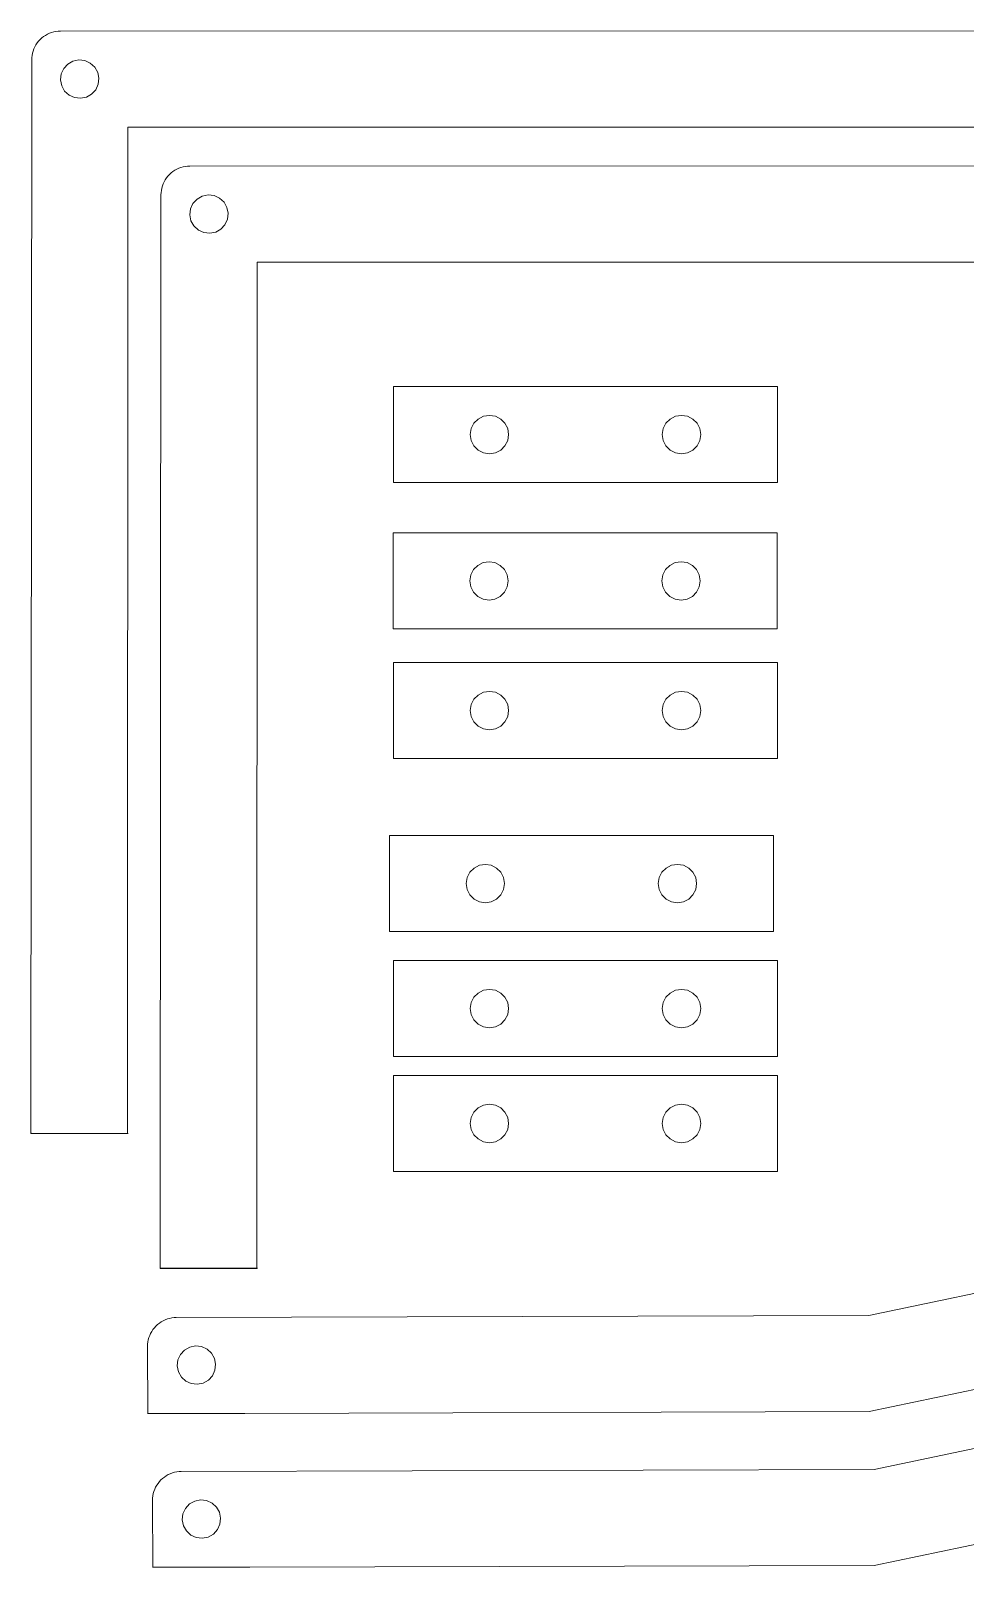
# Model space of a CAD drawing. Header units: centimetres. Extents: x -19.5 to 19.4, y -7.7 to 8.3.
# Drawn here: x -19.53 to -9.8, y -7.68 to 8.32 of the extents above; entities that cross this region are included whole.
import ezdxf

# ---------------------------------------------------------------- set-up
doc = ezdxf.new("R2010")
doc.units = ezdxf.units.CM
doc.header["$MEASUREMENT"] = 0
doc.layers.add('Layer 1', color=7, linetype='Continuous')

msp = doc.modelspace()

# ---------------------------------------------------------------- linework, layer by layer
at = {"layer": 'Layer 1', "color": 242, "lineweight": 9}
for points in [[(-15.75497, 3.61623), (-11.75497, 3.61623), (-11.75497, 4.61623), (-15.75497, 4.61623), (-15.75497, 3.61623)], [(-15.75943, 2.09223), (-11.75943, 2.09223), (-11.75943, 3.09223), (-15.75943, 3.09223), (-15.75943, 2.09223)], [(-15.75497, 0.74211), (-11.75497, 0.74211), (-11.75497, 1.74211), (-15.75497, 1.74211), (-15.75497, 0.74211)], [(-15.79728, -1.05903), (-11.79728, -1.05903), (-11.79728, -0.05903), (-15.79728, -0.05903), (-15.79728, -1.05903)], [(-15.75497, -2.36078), (-11.75497, -2.36078), (-11.75497, -1.36078), (-15.75497, -1.36078), (-15.75497, -2.36078)], [(-15.75497, -3.5567), (-11.75497, -3.5567), (-11.75497, -2.5567), (-15.75497, -2.5567), (-15.75497, -3.5567)]]:
    msp.add_lwpolyline(points, close=True, dxfattribs=at)
for points, knots in [([(-1.73366, 8.32107), (-1.73366, 8.32107), (-19.22257, 8.31731), (-19.22257, 8.31731), (-19.22257, 8.31731), (-19.24617, 8.31631), (-19.24617, 8.31631), (-19.24617, 8.31631), (-19.26957, 8.31361), (-19.26957, 8.31361), (-19.26957, 8.31361), (-19.29267, 8.30901), (-19.29267, 8.30901), (-19.29267, 8.30901), (-19.31537, 8.30261), (-19.31537, 8.30261), (-19.31537, 8.30261), (-19.33747, 8.29441), (-19.33747, 8.29441), (-19.33747, 8.29441), (-19.35877, 8.28461), (-19.35877, 8.28461), (-19.35877, 8.28461), (-19.37937, 8.27301), (-19.37937, 8.27301), (-19.37937, 8.27301), (-19.39897, 8.26001), (-19.39897, 8.26001), (-19.39897, 8.26001), (-19.41747, 8.24541), (-19.41747, 8.24541), (-19.41747, 8.24541), (-19.43477, 8.22941), (-19.43477, 8.22941), (-19.43477, 8.22941), (-19.45077, 8.21211), (-19.45077, 8.21211), (-19.45077, 8.21211), (-19.46537, 8.19361), (-19.46537, 8.19361), (-19.46537, 8.19361), (-19.47837, 8.17401), (-19.47837, 8.17401), (-19.47837, 8.17401), (-19.48997, 8.15341), (-19.48997, 8.15341), (-19.48997, 8.15341), (-19.49977, 8.13211), (-19.49977, 8.13211), (-19.49977, 8.13211), (-19.50797, 8.11001), (-19.50797, 8.11001), (-19.50797, 8.11001), (-19.51437, 8.08731), (-19.51437, 8.08731), (-19.51437, 8.08731), (-19.51897, 8.06421), (-19.51897, 8.06421), (-19.51897, 8.06421), (-19.52167, 8.04081), (-19.52167, 8.04081), (-19.52167, 8.04081), (-19.52257, 8.01721), (-19.52257, 8.01721), (-19.52257, 8.01721), (-19.53264, -3.16261), (-19.53264, -3.16261), (-19.53264, -3.16261), (-18.52003, -3.16254), (-18.52003, -3.16254)], [0, 0, 0, 0, 0.04347826, 0.04347826, 0.04347826, 0.08695652, 0.08695652, 0.08695652, 0.13043478, 0.13043478, 0.13043478, 0.17391304, 0.17391304, 0.17391304, 0.2173913, 0.2173913, 0.2173913, 0.26086957, 0.26086957, 0.26086957, 0.30434783, 0.30434783, 0.30434783, 0.34782609, 0.34782609, 0.34782609, 0.39130435, 0.39130435, 0.39130435, 0.43478261, 0.43478261, 0.43478261, 0.47826087, 0.47826087, 0.47826087, 0.52173913, 0.52173913, 0.52173913, 0.56521739, 0.56521739, 0.56521739, 0.60869565, 0.60869565, 0.60869565, 0.65217391, 0.65217391, 0.65217391, 0.69565217, 0.69565217, 0.69565217, 0.73913043, 0.73913043, 0.73913043, 0.7826087, 0.7826087, 0.7826087, 0.82608696, 0.82608696, 0.82608696, 0.86956522, 0.86956522, 0.86956522, 0.91304348, 0.91304348, 0.91304348, 0.95652174, 0.95652174, 0.95652174, 1, 1, 1, 1]), ([(-1.73479, 7.31721), (-1.73479, 7.31721), (-18.52257, 7.31721), (-18.52257, 7.31721), (-18.52257, 7.31721), (-18.52377, -3.16255), (-18.52377, -3.16255)], [0, 0, 0, 0, 0.5, 0.5, 0.5, 1, 1, 1, 1]), ([(-0.387, 6.91607), (-0.387, 6.91607), (-17.87591, 6.91231), (-17.87591, 6.91231), (-17.87591, 6.91231), (-17.89951, 6.91131), (-17.89951, 6.91131), (-17.89951, 6.91131), (-17.92291, 6.90861), (-17.92291, 6.90861), (-17.92291, 6.90861), (-17.94601, 6.90401), (-17.94601, 6.90401), (-17.94601, 6.90401), (-17.96871, 6.89761), (-17.96871, 6.89761), (-17.96871, 6.89761), (-17.99081, 6.88941), (-17.99081, 6.88941), (-17.99081, 6.88941), (-18.01211, 6.87961), (-18.01211, 6.87961), (-18.01211, 6.87961), (-18.03271, 6.86801), (-18.03271, 6.86801), (-18.03271, 6.86801), (-18.05231, 6.85501), (-18.05231, 6.85501), (-18.05231, 6.85501), (-18.07081, 6.84041), (-18.07081, 6.84041), (-18.07081, 6.84041), (-18.08811, 6.82441), (-18.08811, 6.82441), (-18.08811, 6.82441), (-18.10411, 6.80711), (-18.10411, 6.80711), (-18.10411, 6.80711), (-18.11871, 6.78861), (-18.11871, 6.78861), (-18.11871, 6.78861), (-18.13171, 6.76901), (-18.13171, 6.76901), (-18.13171, 6.76901), (-18.14331, 6.74841), (-18.14331, 6.74841), (-18.14331, 6.74841), (-18.15311, 6.72711), (-18.15311, 6.72711), (-18.15311, 6.72711), (-18.16131, 6.70501), (-18.16131, 6.70501), (-18.16131, 6.70501), (-18.16771, 6.68231), (-18.16771, 6.68231), (-18.16771, 6.68231), (-18.17231, 6.65921), (-18.17231, 6.65921), (-18.17231, 6.65921), (-18.17501, 6.63581), (-18.17501, 6.63581), (-18.17501, 6.63581), (-18.17591, 6.61221), (-18.17591, 6.61221), (-18.17591, 6.61221), (-18.18598, -4.56761), (-18.18598, -4.56761), (-18.18598, -4.56761), (-17.17337, -4.56754), (-17.17337, -4.56754)], [0, 0, 0, 0, 0.04347826, 0.04347826, 0.04347826, 0.08695652, 0.08695652, 0.08695652, 0.13043478, 0.13043478, 0.13043478, 0.17391304, 0.17391304, 0.17391304, 0.2173913, 0.2173913, 0.2173913, 0.26086957, 0.26086957, 0.26086957, 0.30434783, 0.30434783, 0.30434783, 0.34782609, 0.34782609, 0.34782609, 0.39130435, 0.39130435, 0.39130435, 0.43478261, 0.43478261, 0.43478261, 0.47826087, 0.47826087, 0.47826087, 0.52173913, 0.52173913, 0.52173913, 0.56521739, 0.56521739, 0.56521739, 0.60869565, 0.60869565, 0.60869565, 0.65217391, 0.65217391, 0.65217391, 0.69565217, 0.69565217, 0.69565217, 0.73913043, 0.73913043, 0.73913043, 0.7826087, 0.7826087, 0.7826087, 0.82608696, 0.82608696, 0.82608696, 0.86956522, 0.86956522, 0.86956522, 0.91304348, 0.91304348, 0.91304348, 0.95652174, 0.95652174, 0.95652174, 1, 1, 1, 1]), ([(-0.38813, 5.91221), (-0.38813, 5.91221), (-17.17591, 5.91221), (-17.17591, 5.91221), (-17.17591, 5.91221), (-17.17711, -4.56755), (-17.17711, -4.56755)], [0, 0, 0, 0, 0.5, 0.5, 0.5, 1, 1, 1, 1]), ([(-14.81689, 4.30663), (-14.81689, 4.30663), (-14.87269, 4.27813), (-14.87269, 4.27813), (-14.87269, 4.27813), (-14.91689, 4.23383), (-14.91689, 4.23383), (-14.91689, 4.23383), (-14.94529, 4.17813), (-14.94529, 4.17813), (-14.94529, 4.17813), (-14.95509, 4.11623), (-14.95509, 4.11623), (-14.95509, 4.11623), (-14.94529, 4.05443), (-14.94529, 4.05443), (-14.94529, 4.05443), (-14.91689, 3.99873), (-14.91689, 3.99873), (-14.91689, 3.99873), (-14.87269, 3.95443), (-14.87269, 3.95443), (-14.87269, 3.95443), (-14.81689, 3.92603), (-14.81689, 3.92603), (-14.81689, 3.92603), (-14.75509, 3.91623), (-14.75509, 3.91623), (-14.75509, 3.91623), (-14.69329, 3.92603), (-14.69329, 3.92603), (-14.69329, 3.92603), (-14.63759, 3.95443), (-14.63759, 3.95443), (-14.63759, 3.95443), (-14.59329, 3.99873), (-14.59329, 3.99873), (-14.59329, 3.99873), (-14.56489, 4.05443), (-14.56489, 4.05443), (-14.56489, 4.05443), (-14.55509, 4.11623), (-14.55509, 4.11623), (-14.55509, 4.11623), (-14.56489, 4.17813), (-14.56489, 4.17813), (-14.56489, 4.17813), (-14.59329, 4.23383), (-14.59329, 4.23383), (-14.59329, 4.23383), (-14.63759, 4.27813), (-14.63759, 4.27813), (-14.63759, 4.27813), (-14.69329, 4.30663), (-14.69329, 4.30663), (-14.69329, 4.30663), (-14.75509, 4.31623), (-14.75509, 4.31623), (-14.75509, 4.31623), (-14.81689, 4.30663), (-14.81689, 4.30663)], [0, 0, 0, 0, 0.05, 0.05, 0.05, 0.1, 0.1, 0.1, 0.15, 0.15, 0.15, 0.2, 0.2, 0.2, 0.25, 0.25, 0.25, 0.3, 0.3, 0.3, 0.35, 0.35, 0.35, 0.4, 0.4, 0.4, 0.45, 0.45, 0.45, 0.5, 0.5, 0.5, 0.55, 0.55, 0.55, 0.6, 0.6, 0.6, 0.65, 0.65, 0.65, 0.7, 0.7, 0.7, 0.75, 0.75, 0.75, 0.8, 0.8, 0.8, 0.85, 0.85, 0.85, 0.9, 0.9, 0.9, 0.95, 0.95, 0.95, 1, 1, 1, 1]), ([(-12.81665, 4.30663), (-12.81665, 4.30663), (-12.87245, 4.27813), (-12.87245, 4.27813), (-12.87245, 4.27813), (-12.91665, 4.23383), (-12.91665, 4.23383), (-12.91665, 4.23383), (-12.94505, 4.17813), (-12.94505, 4.17813), (-12.94505, 4.17813), (-12.95485, 4.11623), (-12.95485, 4.11623), (-12.95485, 4.11623), (-12.94505, 4.05443), (-12.94505, 4.05443), (-12.94505, 4.05443), (-12.91665, 3.99873), (-12.91665, 3.99873), (-12.91665, 3.99873), (-12.87245, 3.95443), (-12.87245, 3.95443), (-12.87245, 3.95443), (-12.81665, 3.92603), (-12.81665, 3.92603), (-12.81665, 3.92603), (-12.75485, 3.91623), (-12.75485, 3.91623), (-12.75485, 3.91623), (-12.69305, 3.92603), (-12.69305, 3.92603), (-12.69305, 3.92603), (-12.63735, 3.95443), (-12.63735, 3.95443), (-12.63735, 3.95443), (-12.59305, 3.99873), (-12.59305, 3.99873), (-12.59305, 3.99873), (-12.56465, 4.05443), (-12.56465, 4.05443), (-12.56465, 4.05443), (-12.55485, 4.11623), (-12.55485, 4.11623), (-12.55485, 4.11623), (-12.56465, 4.17813), (-12.56465, 4.17813), (-12.56465, 4.17813), (-12.59305, 4.23383), (-12.59305, 4.23383), (-12.59305, 4.23383), (-12.63735, 4.27813), (-12.63735, 4.27813), (-12.63735, 4.27813), (-12.69305, 4.30663), (-12.69305, 4.30663), (-12.69305, 4.30663), (-12.75485, 4.31623), (-12.75485, 4.31623), (-12.75485, 4.31623), (-12.81665, 4.30663), (-12.81665, 4.30663)], [0, 0, 0, 0, 0.05, 0.05, 0.05, 0.1, 0.1, 0.1, 0.15, 0.15, 0.15, 0.2, 0.2, 0.2, 0.25, 0.25, 0.25, 0.3, 0.3, 0.3, 0.35, 0.35, 0.35, 0.4, 0.4, 0.4, 0.45, 0.45, 0.45, 0.5, 0.5, 0.5, 0.55, 0.55, 0.55, 0.6, 0.6, 0.6, 0.65, 0.65, 0.65, 0.7, 0.7, 0.7, 0.75, 0.75, 0.75, 0.8, 0.8, 0.8, 0.85, 0.85, 0.85, 0.9, 0.9, 0.9, 0.95, 0.95, 0.95, 1, 1, 1, 1]), ([(-14.82135, 2.78263), (-14.82135, 2.78263), (-14.87715, 2.75413), (-14.87715, 2.75413), (-14.87715, 2.75413), (-14.92135, 2.70983), (-14.92135, 2.70983), (-14.92135, 2.70983), (-14.94975, 2.65413), (-14.94975, 2.65413), (-14.94975, 2.65413), (-14.95955, 2.59223), (-14.95955, 2.59223), (-14.95955, 2.59223), (-14.94975, 2.53043), (-14.94975, 2.53043), (-14.94975, 2.53043), (-14.92135, 2.47473), (-14.92135, 2.47473), (-14.92135, 2.47473), (-14.87715, 2.43043), (-14.87715, 2.43043), (-14.87715, 2.43043), (-14.82135, 2.40203), (-14.82135, 2.40203), (-14.82135, 2.40203), (-14.75955, 2.39223), (-14.75955, 2.39223), (-14.75955, 2.39223), (-14.69775, 2.40203), (-14.69775, 2.40203), (-14.69775, 2.40203), (-14.64205, 2.43043), (-14.64205, 2.43043), (-14.64205, 2.43043), (-14.59775, 2.47473), (-14.59775, 2.47473), (-14.59775, 2.47473), (-14.56935, 2.53043), (-14.56935, 2.53043), (-14.56935, 2.53043), (-14.55955, 2.59223), (-14.55955, 2.59223), (-14.55955, 2.59223), (-14.56935, 2.65413), (-14.56935, 2.65413), (-14.56935, 2.65413), (-14.59775, 2.70983), (-14.59775, 2.70983), (-14.59775, 2.70983), (-14.64205, 2.75413), (-14.64205, 2.75413), (-14.64205, 2.75413), (-14.69775, 2.78263), (-14.69775, 2.78263), (-14.69775, 2.78263), (-14.75955, 2.79223), (-14.75955, 2.79223), (-14.75955, 2.79223), (-14.82135, 2.78263), (-14.82135, 2.78263)], [0, 0, 0, 0, 0.05, 0.05, 0.05, 0.1, 0.1, 0.1, 0.15, 0.15, 0.15, 0.2, 0.2, 0.2, 0.25, 0.25, 0.25, 0.3, 0.3, 0.3, 0.35, 0.35, 0.35, 0.4, 0.4, 0.4, 0.45, 0.45, 0.45, 0.5, 0.5, 0.5, 0.55, 0.55, 0.55, 0.6, 0.6, 0.6, 0.65, 0.65, 0.65, 0.7, 0.7, 0.7, 0.75, 0.75, 0.75, 0.8, 0.8, 0.8, 0.85, 0.85, 0.85, 0.9, 0.9, 0.9, 0.95, 0.95, 0.95, 1, 1, 1, 1]), ([(-12.82111, 2.78263), (-12.82111, 2.78263), (-12.87691, 2.75413), (-12.87691, 2.75413), (-12.87691, 2.75413), (-12.92111, 2.70983), (-12.92111, 2.70983), (-12.92111, 2.70983), (-12.94951, 2.65413), (-12.94951, 2.65413), (-12.94951, 2.65413), (-12.95931, 2.59223), (-12.95931, 2.59223), (-12.95931, 2.59223), (-12.94951, 2.53043), (-12.94951, 2.53043), (-12.94951, 2.53043), (-12.92111, 2.47473), (-12.92111, 2.47473), (-12.92111, 2.47473), (-12.87691, 2.43043), (-12.87691, 2.43043), (-12.87691, 2.43043), (-12.82111, 2.40203), (-12.82111, 2.40203), (-12.82111, 2.40203), (-12.75931, 2.39223), (-12.75931, 2.39223), (-12.75931, 2.39223), (-12.69751, 2.40203), (-12.69751, 2.40203), (-12.69751, 2.40203), (-12.64181, 2.43043), (-12.64181, 2.43043), (-12.64181, 2.43043), (-12.59751, 2.47473), (-12.59751, 2.47473), (-12.59751, 2.47473), (-12.56911, 2.53043), (-12.56911, 2.53043), (-12.56911, 2.53043), (-12.55931, 2.59223), (-12.55931, 2.59223), (-12.55931, 2.59223), (-12.56911, 2.65413), (-12.56911, 2.65413), (-12.56911, 2.65413), (-12.59751, 2.70983), (-12.59751, 2.70983), (-12.59751, 2.70983), (-12.64181, 2.75413), (-12.64181, 2.75413), (-12.64181, 2.75413), (-12.69751, 2.78263), (-12.69751, 2.78263), (-12.69751, 2.78263), (-12.75931, 2.79223), (-12.75931, 2.79223), (-12.75931, 2.79223), (-12.82111, 2.78263), (-12.82111, 2.78263)], [0, 0, 0, 0, 0.05, 0.05, 0.05, 0.1, 0.1, 0.1, 0.15, 0.15, 0.15, 0.2, 0.2, 0.2, 0.25, 0.25, 0.25, 0.3, 0.3, 0.3, 0.35, 0.35, 0.35, 0.4, 0.4, 0.4, 0.45, 0.45, 0.45, 0.5, 0.5, 0.5, 0.55, 0.55, 0.55, 0.6, 0.6, 0.6, 0.65, 0.65, 0.65, 0.7, 0.7, 0.7, 0.75, 0.75, 0.75, 0.8, 0.8, 0.8, 0.85, 0.85, 0.85, 0.9, 0.9, 0.9, 0.95, 0.95, 0.95, 1, 1, 1, 1]), ([(-14.81689, 1.43251), (-14.81689, 1.43251), (-14.87269, 1.40401), (-14.87269, 1.40401), (-14.87269, 1.40401), (-14.91689, 1.35971), (-14.91689, 1.35971), (-14.91689, 1.35971), (-14.94529, 1.30401), (-14.94529, 1.30401), (-14.94529, 1.30401), (-14.95509, 1.24211), (-14.95509, 1.24211), (-14.95509, 1.24211), (-14.94529, 1.18031), (-14.94529, 1.18031), (-14.94529, 1.18031), (-14.91689, 1.12461), (-14.91689, 1.12461), (-14.91689, 1.12461), (-14.87269, 1.08031), (-14.87269, 1.08031), (-14.87269, 1.08031), (-14.81689, 1.05191), (-14.81689, 1.05191), (-14.81689, 1.05191), (-14.75509, 1.04211), (-14.75509, 1.04211), (-14.75509, 1.04211), (-14.69329, 1.05191), (-14.69329, 1.05191), (-14.69329, 1.05191), (-14.63759, 1.08031), (-14.63759, 1.08031), (-14.63759, 1.08031), (-14.59329, 1.12461), (-14.59329, 1.12461), (-14.59329, 1.12461), (-14.56489, 1.18031), (-14.56489, 1.18031), (-14.56489, 1.18031), (-14.55509, 1.24211), (-14.55509, 1.24211), (-14.55509, 1.24211), (-14.56489, 1.30401), (-14.56489, 1.30401), (-14.56489, 1.30401), (-14.59329, 1.35971), (-14.59329, 1.35971), (-14.59329, 1.35971), (-14.63759, 1.40401), (-14.63759, 1.40401), (-14.63759, 1.40401), (-14.69329, 1.43251), (-14.69329, 1.43251), (-14.69329, 1.43251), (-14.75509, 1.44211), (-14.75509, 1.44211), (-14.75509, 1.44211), (-14.81689, 1.43251), (-14.81689, 1.43251)], [0, 0, 0, 0, 0.05, 0.05, 0.05, 0.1, 0.1, 0.1, 0.15, 0.15, 0.15, 0.2, 0.2, 0.2, 0.25, 0.25, 0.25, 0.3, 0.3, 0.3, 0.35, 0.35, 0.35, 0.4, 0.4, 0.4, 0.45, 0.45, 0.45, 0.5, 0.5, 0.5, 0.55, 0.55, 0.55, 0.6, 0.6, 0.6, 0.65, 0.65, 0.65, 0.7, 0.7, 0.7, 0.75, 0.75, 0.75, 0.8, 0.8, 0.8, 0.85, 0.85, 0.85, 0.9, 0.9, 0.9, 0.95, 0.95, 0.95, 1, 1, 1, 1]), ([(-12.81665, 1.43251), (-12.81665, 1.43251), (-12.87245, 1.40401), (-12.87245, 1.40401), (-12.87245, 1.40401), (-12.91665, 1.35971), (-12.91665, 1.35971), (-12.91665, 1.35971), (-12.94505, 1.30401), (-12.94505, 1.30401), (-12.94505, 1.30401), (-12.95485, 1.24211), (-12.95485, 1.24211), (-12.95485, 1.24211), (-12.94505, 1.18031), (-12.94505, 1.18031), (-12.94505, 1.18031), (-12.91665, 1.12461), (-12.91665, 1.12461), (-12.91665, 1.12461), (-12.87245, 1.08031), (-12.87245, 1.08031), (-12.87245, 1.08031), (-12.81665, 1.05191), (-12.81665, 1.05191), (-12.81665, 1.05191), (-12.75485, 1.04211), (-12.75485, 1.04211), (-12.75485, 1.04211), (-12.69305, 1.05191), (-12.69305, 1.05191), (-12.69305, 1.05191), (-12.63735, 1.08031), (-12.63735, 1.08031), (-12.63735, 1.08031), (-12.59305, 1.12461), (-12.59305, 1.12461), (-12.59305, 1.12461), (-12.56465, 1.18031), (-12.56465, 1.18031), (-12.56465, 1.18031), (-12.55485, 1.24211), (-12.55485, 1.24211), (-12.55485, 1.24211), (-12.56465, 1.30401), (-12.56465, 1.30401), (-12.56465, 1.30401), (-12.59305, 1.35971), (-12.59305, 1.35971), (-12.59305, 1.35971), (-12.63735, 1.40401), (-12.63735, 1.40401), (-12.63735, 1.40401), (-12.69305, 1.43251), (-12.69305, 1.43251), (-12.69305, 1.43251), (-12.75485, 1.44211), (-12.75485, 1.44211), (-12.75485, 1.44211), (-12.81665, 1.43251), (-12.81665, 1.43251)], [0, 0, 0, 0, 0.05, 0.05, 0.05, 0.1, 0.1, 0.1, 0.15, 0.15, 0.15, 0.2, 0.2, 0.2, 0.25, 0.25, 0.25, 0.3, 0.3, 0.3, 0.35, 0.35, 0.35, 0.4, 0.4, 0.4, 0.45, 0.45, 0.45, 0.5, 0.5, 0.5, 0.55, 0.55, 0.55, 0.6, 0.6, 0.6, 0.65, 0.65, 0.65, 0.7, 0.7, 0.7, 0.75, 0.75, 0.75, 0.8, 0.8, 0.8, 0.85, 0.85, 0.85, 0.9, 0.9, 0.9, 0.95, 0.95, 0.95, 1, 1, 1, 1]), ([(-14.8592, -0.36863), (-14.8592, -0.36863), (-14.915, -0.39713), (-14.915, -0.39713), (-14.915, -0.39713), (-14.9592, -0.44143), (-14.9592, -0.44143), (-14.9592, -0.44143), (-14.9876, -0.49713), (-14.9876, -0.49713), (-14.9876, -0.49713), (-14.9974, -0.55903), (-14.9974, -0.55903), (-14.9974, -0.55903), (-14.9876, -0.62083), (-14.9876, -0.62083), (-14.9876, -0.62083), (-14.9592, -0.67653), (-14.9592, -0.67653), (-14.9592, -0.67653), (-14.915, -0.72083), (-14.915, -0.72083), (-14.915, -0.72083), (-14.8592, -0.74923), (-14.8592, -0.74923), (-14.8592, -0.74923), (-14.7974, -0.75903), (-14.7974, -0.75903), (-14.7974, -0.75903), (-14.7356, -0.74923), (-14.7356, -0.74923), (-14.7356, -0.74923), (-14.6799, -0.72083), (-14.6799, -0.72083), (-14.6799, -0.72083), (-14.6356, -0.67653), (-14.6356, -0.67653), (-14.6356, -0.67653), (-14.6072, -0.62083), (-14.6072, -0.62083), (-14.6072, -0.62083), (-14.5974, -0.55903), (-14.5974, -0.55903), (-14.5974, -0.55903), (-14.6072, -0.49713), (-14.6072, -0.49713), (-14.6072, -0.49713), (-14.6356, -0.44143), (-14.6356, -0.44143), (-14.6356, -0.44143), (-14.6799, -0.39713), (-14.6799, -0.39713), (-14.6799, -0.39713), (-14.7356, -0.36863), (-14.7356, -0.36863), (-14.7356, -0.36863), (-14.7974, -0.35903), (-14.7974, -0.35903), (-14.7974, -0.35903), (-14.8592, -0.36863), (-14.8592, -0.36863)], [0, 0, 0, 0, 0.05, 0.05, 0.05, 0.1, 0.1, 0.1, 0.15, 0.15, 0.15, 0.2, 0.2, 0.2, 0.25, 0.25, 0.25, 0.3, 0.3, 0.3, 0.35, 0.35, 0.35, 0.4, 0.4, 0.4, 0.45, 0.45, 0.45, 0.5, 0.5, 0.5, 0.55, 0.55, 0.55, 0.6, 0.6, 0.6, 0.65, 0.65, 0.65, 0.7, 0.7, 0.7, 0.75, 0.75, 0.75, 0.8, 0.8, 0.8, 0.85, 0.85, 0.85, 0.9, 0.9, 0.9, 0.95, 0.95, 0.95, 1, 1, 1, 1]), ([(-12.85896, -0.36863), (-12.85896, -0.36863), (-12.91476, -0.39713), (-12.91476, -0.39713), (-12.91476, -0.39713), (-12.95896, -0.44143), (-12.95896, -0.44143), (-12.95896, -0.44143), (-12.98736, -0.49713), (-12.98736, -0.49713), (-12.98736, -0.49713), (-12.99716, -0.55903), (-12.99716, -0.55903), (-12.99716, -0.55903), (-12.98736, -0.62083), (-12.98736, -0.62083), (-12.98736, -0.62083), (-12.95896, -0.67653), (-12.95896, -0.67653), (-12.95896, -0.67653), (-12.91476, -0.72083), (-12.91476, -0.72083), (-12.91476, -0.72083), (-12.85896, -0.74923), (-12.85896, -0.74923), (-12.85896, -0.74923), (-12.79716, -0.75903), (-12.79716, -0.75903), (-12.79716, -0.75903), (-12.73536, -0.74923), (-12.73536, -0.74923), (-12.73536, -0.74923), (-12.67966, -0.72083), (-12.67966, -0.72083), (-12.67966, -0.72083), (-12.63536, -0.67653), (-12.63536, -0.67653), (-12.63536, -0.67653), (-12.60696, -0.62083), (-12.60696, -0.62083), (-12.60696, -0.62083), (-12.59716, -0.55903), (-12.59716, -0.55903), (-12.59716, -0.55903), (-12.60696, -0.49713), (-12.60696, -0.49713), (-12.60696, -0.49713), (-12.63536, -0.44143), (-12.63536, -0.44143), (-12.63536, -0.44143), (-12.67966, -0.39713), (-12.67966, -0.39713), (-12.67966, -0.39713), (-12.73536, -0.36863), (-12.73536, -0.36863), (-12.73536, -0.36863), (-12.79716, -0.35903), (-12.79716, -0.35903), (-12.79716, -0.35903), (-12.85896, -0.36863), (-12.85896, -0.36863)], [0, 0, 0, 0, 0.05, 0.05, 0.05, 0.1, 0.1, 0.1, 0.15, 0.15, 0.15, 0.2, 0.2, 0.2, 0.25, 0.25, 0.25, 0.3, 0.3, 0.3, 0.35, 0.35, 0.35, 0.4, 0.4, 0.4, 0.45, 0.45, 0.45, 0.5, 0.5, 0.5, 0.55, 0.55, 0.55, 0.6, 0.6, 0.6, 0.65, 0.65, 0.65, 0.7, 0.7, 0.7, 0.75, 0.75, 0.75, 0.8, 0.8, 0.8, 0.85, 0.85, 0.85, 0.9, 0.9, 0.9, 0.95, 0.95, 0.95, 1, 1, 1, 1]), ([(-14.81689, -1.67038), (-14.81689, -1.67038), (-14.87269, -1.69888), (-14.87269, -1.69888), (-14.87269, -1.69888), (-14.91689, -1.74318), (-14.91689, -1.74318), (-14.91689, -1.74318), (-14.94529, -1.79888), (-14.94529, -1.79888), (-14.94529, -1.79888), (-14.95509, -1.86078), (-14.95509, -1.86078), (-14.95509, -1.86078), (-14.94529, -1.92258), (-14.94529, -1.92258), (-14.94529, -1.92258), (-14.91689, -1.97828), (-14.91689, -1.97828), (-14.91689, -1.97828), (-14.87269, -2.02258), (-14.87269, -2.02258), (-14.87269, -2.02258), (-14.81689, -2.05098), (-14.81689, -2.05098), (-14.81689, -2.05098), (-14.75509, -2.06078), (-14.75509, -2.06078), (-14.75509, -2.06078), (-14.69329, -2.05098), (-14.69329, -2.05098), (-14.69329, -2.05098), (-14.63759, -2.02258), (-14.63759, -2.02258), (-14.63759, -2.02258), (-14.59329, -1.97828), (-14.59329, -1.97828), (-14.59329, -1.97828), (-14.56489, -1.92258), (-14.56489, -1.92258), (-14.56489, -1.92258), (-14.55509, -1.86078), (-14.55509, -1.86078), (-14.55509, -1.86078), (-14.56489, -1.79888), (-14.56489, -1.79888), (-14.56489, -1.79888), (-14.59329, -1.74318), (-14.59329, -1.74318), (-14.59329, -1.74318), (-14.63759, -1.69888), (-14.63759, -1.69888), (-14.63759, -1.69888), (-14.69329, -1.67038), (-14.69329, -1.67038), (-14.69329, -1.67038), (-14.75509, -1.66078), (-14.75509, -1.66078), (-14.75509, -1.66078), (-14.81689, -1.67038), (-14.81689, -1.67038)], [0, 0, 0, 0, 0.05, 0.05, 0.05, 0.1, 0.1, 0.1, 0.15, 0.15, 0.15, 0.2, 0.2, 0.2, 0.25, 0.25, 0.25, 0.3, 0.3, 0.3, 0.35, 0.35, 0.35, 0.4, 0.4, 0.4, 0.45, 0.45, 0.45, 0.5, 0.5, 0.5, 0.55, 0.55, 0.55, 0.6, 0.6, 0.6, 0.65, 0.65, 0.65, 0.7, 0.7, 0.7, 0.75, 0.75, 0.75, 0.8, 0.8, 0.8, 0.85, 0.85, 0.85, 0.9, 0.9, 0.9, 0.95, 0.95, 0.95, 1, 1, 1, 1]), ([(-12.81665, -1.67038), (-12.81665, -1.67038), (-12.87245, -1.69888), (-12.87245, -1.69888), (-12.87245, -1.69888), (-12.91665, -1.74318), (-12.91665, -1.74318), (-12.91665, -1.74318), (-12.94505, -1.79888), (-12.94505, -1.79888), (-12.94505, -1.79888), (-12.95485, -1.86078), (-12.95485, -1.86078), (-12.95485, -1.86078), (-12.94505, -1.92258), (-12.94505, -1.92258), (-12.94505, -1.92258), (-12.91665, -1.97828), (-12.91665, -1.97828), (-12.91665, -1.97828), (-12.87245, -2.02258), (-12.87245, -2.02258), (-12.87245, -2.02258), (-12.81665, -2.05098), (-12.81665, -2.05098), (-12.81665, -2.05098), (-12.75485, -2.06078), (-12.75485, -2.06078), (-12.75485, -2.06078), (-12.69305, -2.05098), (-12.69305, -2.05098), (-12.69305, -2.05098), (-12.63735, -2.02258), (-12.63735, -2.02258), (-12.63735, -2.02258), (-12.59305, -1.97828), (-12.59305, -1.97828), (-12.59305, -1.97828), (-12.56465, -1.92258), (-12.56465, -1.92258), (-12.56465, -1.92258), (-12.55485, -1.86078), (-12.55485, -1.86078), (-12.55485, -1.86078), (-12.56465, -1.79888), (-12.56465, -1.79888), (-12.56465, -1.79888), (-12.59305, -1.74318), (-12.59305, -1.74318), (-12.59305, -1.74318), (-12.63735, -1.69888), (-12.63735, -1.69888), (-12.63735, -1.69888), (-12.69305, -1.67038), (-12.69305, -1.67038), (-12.69305, -1.67038), (-12.75485, -1.66078), (-12.75485, -1.66078), (-12.75485, -1.66078), (-12.81665, -1.67038), (-12.81665, -1.67038)], [0, 0, 0, 0, 0.05, 0.05, 0.05, 0.1, 0.1, 0.1, 0.15, 0.15, 0.15, 0.2, 0.2, 0.2, 0.25, 0.25, 0.25, 0.3, 0.3, 0.3, 0.35, 0.35, 0.35, 0.4, 0.4, 0.4, 0.45, 0.45, 0.45, 0.5, 0.5, 0.5, 0.55, 0.55, 0.55, 0.6, 0.6, 0.6, 0.65, 0.65, 0.65, 0.7, 0.7, 0.7, 0.75, 0.75, 0.75, 0.8, 0.8, 0.8, 0.85, 0.85, 0.85, 0.9, 0.9, 0.9, 0.95, 0.95, 0.95, 1, 1, 1, 1]), ([(-14.81689, -2.8663), (-14.81689, -2.8663), (-14.87269, -2.8948), (-14.87269, -2.8948), (-14.87269, -2.8948), (-14.91689, -2.9391), (-14.91689, -2.9391), (-14.91689, -2.9391), (-14.94529, -2.9948), (-14.94529, -2.9948), (-14.94529, -2.9948), (-14.95509, -3.0567), (-14.95509, -3.0567), (-14.95509, -3.0567), (-14.94529, -3.1185), (-14.94529, -3.1185), (-14.94529, -3.1185), (-14.91689, -3.1742), (-14.91689, -3.1742), (-14.91689, -3.1742), (-14.87269, -3.2185), (-14.87269, -3.2185), (-14.87269, -3.2185), (-14.81689, -3.2469), (-14.81689, -3.2469), (-14.81689, -3.2469), (-14.75509, -3.2567), (-14.75509, -3.2567), (-14.75509, -3.2567), (-14.69329, -3.2469), (-14.69329, -3.2469), (-14.69329, -3.2469), (-14.63759, -3.2185), (-14.63759, -3.2185), (-14.63759, -3.2185), (-14.59329, -3.1742), (-14.59329, -3.1742), (-14.59329, -3.1742), (-14.56489, -3.1185), (-14.56489, -3.1185), (-14.56489, -3.1185), (-14.55509, -3.0567), (-14.55509, -3.0567), (-14.55509, -3.0567), (-14.56489, -2.9948), (-14.56489, -2.9948), (-14.56489, -2.9948), (-14.59329, -2.9391), (-14.59329, -2.9391), (-14.59329, -2.9391), (-14.63759, -2.8948), (-14.63759, -2.8948), (-14.63759, -2.8948), (-14.69329, -2.8663), (-14.69329, -2.8663), (-14.69329, -2.8663), (-14.75509, -2.8567), (-14.75509, -2.8567), (-14.75509, -2.8567), (-14.81689, -2.8663), (-14.81689, -2.8663)], [0, 0, 0, 0, 0.05, 0.05, 0.05, 0.1, 0.1, 0.1, 0.15, 0.15, 0.15, 0.2, 0.2, 0.2, 0.25, 0.25, 0.25, 0.3, 0.3, 0.3, 0.35, 0.35, 0.35, 0.4, 0.4, 0.4, 0.45, 0.45, 0.45, 0.5, 0.5, 0.5, 0.55, 0.55, 0.55, 0.6, 0.6, 0.6, 0.65, 0.65, 0.65, 0.7, 0.7, 0.7, 0.75, 0.75, 0.75, 0.8, 0.8, 0.8, 0.85, 0.85, 0.85, 0.9, 0.9, 0.9, 0.95, 0.95, 0.95, 1, 1, 1, 1]), ([(-12.81665, -2.8663), (-12.81665, -2.8663), (-12.87245, -2.8948), (-12.87245, -2.8948), (-12.87245, -2.8948), (-12.91665, -2.9391), (-12.91665, -2.9391), (-12.91665, -2.9391), (-12.94505, -2.9948), (-12.94505, -2.9948), (-12.94505, -2.9948), (-12.95485, -3.0567), (-12.95485, -3.0567), (-12.95485, -3.0567), (-12.94505, -3.1185), (-12.94505, -3.1185), (-12.94505, -3.1185), (-12.91665, -3.1742), (-12.91665, -3.1742), (-12.91665, -3.1742), (-12.87245, -3.2185), (-12.87245, -3.2185), (-12.87245, -3.2185), (-12.81665, -3.2469), (-12.81665, -3.2469), (-12.81665, -3.2469), (-12.75485, -3.2567), (-12.75485, -3.2567), (-12.75485, -3.2567), (-12.69305, -3.2469), (-12.69305, -3.2469), (-12.69305, -3.2469), (-12.63735, -3.2185), (-12.63735, -3.2185), (-12.63735, -3.2185), (-12.59305, -3.1742), (-12.59305, -3.1742), (-12.59305, -3.1742), (-12.56465, -3.1185), (-12.56465, -3.1185), (-12.56465, -3.1185), (-12.55485, -3.0567), (-12.55485, -3.0567), (-12.55485, -3.0567), (-12.56465, -2.9948), (-12.56465, -2.9948), (-12.56465, -2.9948), (-12.59305, -2.9391), (-12.59305, -2.9391), (-12.59305, -2.9391), (-12.63735, -2.8948), (-12.63735, -2.8948), (-12.63735, -2.8948), (-12.69305, -2.8663), (-12.69305, -2.8663), (-12.69305, -2.8663), (-12.75485, -2.8567), (-12.75485, -2.8567), (-12.75485, -2.8567), (-12.81665, -2.8663), (-12.81665, -2.8663)], [0, 0, 0, 0, 0.05, 0.05, 0.05, 0.1, 0.1, 0.1, 0.15, 0.15, 0.15, 0.2, 0.2, 0.2, 0.25, 0.25, 0.25, 0.3, 0.3, 0.3, 0.35, 0.35, 0.35, 0.4, 0.4, 0.4, 0.45, 0.45, 0.45, 0.5, 0.5, 0.5, 0.55, 0.55, 0.55, 0.6, 0.6, 0.6, 0.65, 0.65, 0.65, 0.7, 0.7, 0.7, 0.75, 0.75, 0.75, 0.8, 0.8, 0.8, 0.85, 0.85, 0.85, 0.9, 0.9, 0.9, 0.95, 0.95, 0.95, 1, 1, 1, 1]), ([(18.27004, -5.97254), (18.27004, -5.97254), (18.26934, -5.27067), (18.26934, -5.27067), (18.26934, -5.27067), (18.26838, -5.24718), (18.26838, -5.24718), (18.26838, -5.24718), (18.26551, -5.22378), (18.26551, -5.22378), (18.26551, -5.22378), (18.26085, -5.2007), (18.26085, -5.2007), (18.26085, -5.2007), (18.25438, -5.17801), (18.25438, -5.17801), (18.25438, -5.17801), (18.24621, -5.15593), (18.24621, -5.15593), (18.24621, -5.15593), (18.23626, -5.13457), (18.23626, -5.13457), (18.23626, -5.13457), (18.2247, -5.114), (18.2247, -5.114), (18.2247, -5.114), (18.21154, -5.09453), (18.21154, -5.09453), (18.21154, -5.09453), (18.19688, -5.07608), (18.19688, -5.07608), (18.19688, -5.07608), (18.18084, -5.05883), (18.18084, -5.05883), (18.18084, -5.05883), (18.16349, -5.04288), (18.16349, -5.04288), (18.16349, -5.04288), (18.14495, -5.02833), (18.14495, -5.02833), (18.14495, -5.02833), (18.12531, -5.01529), (18.12531, -5.01529), (18.12531, -5.01529), (18.10478, -5.00385), (18.10478, -5.00385), (18.10478, -5.00385), (18.08335, -4.99401), (18.08335, -4.99401), (18.08335, -4.99401), (18.06123, -4.98597), (18.06123, -4.98597), (18.06123, -4.98597), (18.03851, -4.97964), (18.03851, -4.97964), (18.03851, -4.97964), (18.0154, -4.9751), (18.0154, -4.9751), (18.0154, -4.9751), (17.99199, -4.97237), (17.99199, -4.97237), (17.99199, -4.97237), (17.96849, -4.97153), (17.96849, -4.97153), (17.96849, -4.97153), (7.94779, -5.00327), (7.94779, -5.00327), (7.94779, -5.00327), (0.60848, -3.48883), (0.60848, -3.48883), (0.60848, -3.48883), (-3.37618, -3.50028), (-3.37618, -3.50028), (-3.37618, -3.50028), (-10.80213, -5.05703), (-10.80213, -5.05703), (-10.80213, -5.05703), (-18.01671, -5.07766), (-18.01671, -5.07766), (-18.01671, -5.07766), (-18.0403, -5.07863), (-18.0403, -5.07863), (-18.0403, -5.07863), (-18.0637, -5.0815), (-18.0637, -5.0815), (-18.0637, -5.0815), (-18.08678, -5.08616), (-18.08678, -5.08616), (-18.08678, -5.08616), (-18.10946, -5.09263), (-18.10946, -5.09263), (-18.10946, -5.09263), (-18.13154, -5.10079), (-18.13154, -5.10079), (-18.13154, -5.10079), (-18.15282, -5.11075), (-18.15282, -5.11075), (-18.15282, -5.11075), (-18.17338, -5.12231), (-18.17338, -5.12231), (-18.17338, -5.12231), (-18.19294, -5.13547), (-18.19294, -5.13547), (-18.19294, -5.13547), (-18.2114, -5.15012), (-18.2114, -5.15012), (-18.2114, -5.15012), (-18.22865, -5.16617), (-18.22865, -5.16617), (-18.22865, -5.16617), (-18.2446, -5.18352), (-18.2446, -5.18352), (-18.2446, -5.18352), (-18.25915, -5.20206), (-18.25915, -5.20206), (-18.25915, -5.20206), (-18.27209, -5.22159), (-18.27209, -5.22159), (-18.27209, -5.22159), (-18.28364, -5.24223), (-18.28364, -5.24223), (-18.28364, -5.24223), (-18.29337, -5.26365), (-18.29337, -5.26365), (-18.29337, -5.26365), (-18.30151, -5.28577), (-18.30151, -5.28577), (-18.30151, -5.28577), (-18.30785, -5.3085), (-18.30785, -5.3085), (-18.30785, -5.3085), (-18.31238, -5.33161), (-18.31238, -5.33161), (-18.31238, -5.33161), (-18.31501, -5.35502), (-18.31501, -5.35502), (-18.31501, -5.35502), (-18.31595, -5.37852), (-18.31595, -5.37852), (-18.31595, -5.37852), (-18.31338, -6.07529), (-18.31338, -6.07529)], [0, 0, 0, 0, 0.0212766, 0.0212766, 0.0212766, 0.04255319, 0.04255319, 0.04255319, 0.06382979, 0.06382979, 0.06382979, 0.08510638, 0.08510638, 0.08510638, 0.10638298, 0.10638298, 0.10638298, 0.12765957, 0.12765957, 0.12765957, 0.14893617, 0.14893617, 0.14893617, 0.17021277, 0.17021277, 0.17021277, 0.19148936, 0.19148936, 0.19148936, 0.21276596, 0.21276596, 0.21276596, 0.23404255, 0.23404255, 0.23404255, 0.25531915, 0.25531915, 0.25531915, 0.27659574, 0.27659574, 0.27659574, 0.29787234, 0.29787234, 0.29787234, 0.31914894, 0.31914894, 0.31914894, 0.34042553, 0.34042553, 0.34042553, 0.36170213, 0.36170213, 0.36170213, 0.38297872, 0.38297872, 0.38297872, 0.40425532, 0.40425532, 0.40425532, 0.42553191, 0.42553191, 0.42553191, 0.44680851, 0.44680851, 0.44680851, 0.46808511, 0.46808511, 0.46808511, 0.4893617, 0.4893617, 0.4893617, 0.5106383, 0.5106383, 0.5106383, 0.53191489, 0.53191489, 0.53191489, 0.55319149, 0.55319149, 0.55319149, 0.57446809, 0.57446809, 0.57446809, 0.59574468, 0.59574468, 0.59574468, 0.61702128, 0.61702128, 0.61702128, 0.63829787, 0.63829787, 0.63829787, 0.65957447, 0.65957447, 0.65957447, 0.68085106, 0.68085106, 0.68085106, 0.70212766, 0.70212766, 0.70212766, 0.72340426, 0.72340426, 0.72340426, 0.74468085, 0.74468085, 0.74468085, 0.76595745, 0.76595745, 0.76595745, 0.78723404, 0.78723404, 0.78723404, 0.80851064, 0.80851064, 0.80851064, 0.82978723, 0.82978723, 0.82978723, 0.85106383, 0.85106383, 0.85106383, 0.87234043, 0.87234043, 0.87234043, 0.89361702, 0.89361702, 0.89361702, 0.91489362, 0.91489362, 0.91489362, 0.93617021, 0.93617021, 0.93617021, 0.95744681, 0.95744681, 0.95744681, 0.9787234, 0.9787234, 0.9787234, 1, 1, 1, 1]), ([(-17.30429, -6.07528), (-17.30429, -6.07528), (-10.7997, -6.05664), (-10.7997, -6.05664), (-10.7997, -6.05664), (-3.35711, -4.50034), (-3.35711, -4.50034), (-3.35711, -4.50034), (0.61137, -4.48896), (0.61137, -4.48896), (0.61137, -4.48896), (7.95068, -6.00273), (7.95068, -6.00273), (7.95068, -6.00273), (12.61102, -5.98813), (12.61102, -5.98813), (12.61102, -5.98813), (17.27135, -5.97353), (17.27135, -5.97353)], [0, 0, 0, 0, 0.16666667, 0.16666667, 0.16666667, 0.33333333, 0.33333333, 0.33333333, 0.5, 0.5, 0.5, 0.66666667, 0.66666667, 0.66666667, 0.83333333, 0.83333333, 0.83333333, 1, 1, 1, 1]), ([(18.32223, -7.575), (18.32223, -7.575), (18.32153, -6.87313), (18.32153, -6.87313), (18.32153, -6.87313), (18.32057, -6.84964), (18.32057, -6.84964), (18.32057, -6.84964), (18.3177, -6.82624), (18.3177, -6.82624), (18.3177, -6.82624), (18.31304, -6.80316), (18.31304, -6.80316), (18.31304, -6.80316), (18.30657, -6.78047), (18.30657, -6.78047), (18.30657, -6.78047), (18.2984, -6.75839), (18.2984, -6.75839), (18.2984, -6.75839), (18.28845, -6.73703), (18.28845, -6.73703), (18.28845, -6.73703), (18.27689, -6.71646), (18.27689, -6.71646), (18.27689, -6.71646), (18.26373, -6.69699), (18.26373, -6.69699), (18.26373, -6.69699), (18.24907, -6.67854), (18.24907, -6.67854), (18.24907, -6.67854), (18.23303, -6.66129), (18.23303, -6.66129), (18.23303, -6.66129), (18.21568, -6.64534), (18.21568, -6.64534), (18.21568, -6.64534), (18.19714, -6.63079), (18.19714, -6.63079), (18.19714, -6.63079), (18.1775, -6.61775), (18.1775, -6.61775), (18.1775, -6.61775), (18.15697, -6.60631), (18.15697, -6.60631), (18.15697, -6.60631), (18.13554, -6.59647), (18.13554, -6.59647), (18.13554, -6.59647), (18.11342, -6.58843), (18.11342, -6.58843), (18.11342, -6.58843), (18.0907, -6.5821), (18.0907, -6.5821), (18.0907, -6.5821), (18.06759, -6.57756), (18.06759, -6.57756), (18.06759, -6.57756), (18.04418, -6.57483), (18.04418, -6.57483), (18.04418, -6.57483), (18.02068, -6.57399), (18.02068, -6.57399), (18.02068, -6.57399), (7.99998, -6.60573), (7.99998, -6.60573), (7.99998, -6.60573), (0.66067, -5.09129), (0.66067, -5.09129), (0.66067, -5.09129), (-3.32399, -5.10274), (-3.32399, -5.10274), (-3.32399, -5.10274), (-10.74994, -6.65949), (-10.74994, -6.65949), (-10.74994, -6.65949), (-17.96452, -6.68012), (-17.96452, -6.68012), (-17.96452, -6.68012), (-17.98811, -6.68109), (-17.98811, -6.68109), (-17.98811, -6.68109), (-18.01151, -6.68396), (-18.01151, -6.68396), (-18.01151, -6.68396), (-18.03459, -6.68862), (-18.03459, -6.68862), (-18.03459, -6.68862), (-18.05727, -6.69509), (-18.05727, -6.69509), (-18.05727, -6.69509), (-18.07935, -6.70325), (-18.07935, -6.70325), (-18.07935, -6.70325), (-18.10063, -6.71321), (-18.10063, -6.71321), (-18.10063, -6.71321), (-18.12119, -6.72477), (-18.12119, -6.72477), (-18.12119, -6.72477), (-18.14075, -6.73793), (-18.14075, -6.73793), (-18.14075, -6.73793), (-18.15921, -6.75258), (-18.15921, -6.75258), (-18.15921, -6.75258), (-18.17646, -6.76863), (-18.17646, -6.76863), (-18.17646, -6.76863), (-18.19241, -6.78598), (-18.19241, -6.78598), (-18.19241, -6.78598), (-18.20696, -6.80452), (-18.20696, -6.80452), (-18.20696, -6.80452), (-18.2199, -6.82405), (-18.2199, -6.82405), (-18.2199, -6.82405), (-18.23145, -6.84469), (-18.23145, -6.84469), (-18.23145, -6.84469), (-18.24118, -6.86611), (-18.24118, -6.86611), (-18.24118, -6.86611), (-18.24932, -6.88823), (-18.24932, -6.88823), (-18.24932, -6.88823), (-18.25566, -6.91096), (-18.25566, -6.91096), (-18.25566, -6.91096), (-18.26019, -6.93407), (-18.26019, -6.93407), (-18.26019, -6.93407), (-18.26282, -6.95748), (-18.26282, -6.95748), (-18.26282, -6.95748), (-18.26376, -6.98098), (-18.26376, -6.98098), (-18.26376, -6.98098), (-18.26119, -7.67775), (-18.26119, -7.67775)], [0, 0, 0, 0, 0.0212766, 0.0212766, 0.0212766, 0.04255319, 0.04255319, 0.04255319, 0.06382979, 0.06382979, 0.06382979, 0.08510638, 0.08510638, 0.08510638, 0.10638298, 0.10638298, 0.10638298, 0.12765957, 0.12765957, 0.12765957, 0.14893617, 0.14893617, 0.14893617, 0.17021277, 0.17021277, 0.17021277, 0.19148936, 0.19148936, 0.19148936, 0.21276596, 0.21276596, 0.21276596, 0.23404255, 0.23404255, 0.23404255, 0.25531915, 0.25531915, 0.25531915, 0.27659574, 0.27659574, 0.27659574, 0.29787234, 0.29787234, 0.29787234, 0.31914894, 0.31914894, 0.31914894, 0.34042553, 0.34042553, 0.34042553, 0.36170213, 0.36170213, 0.36170213, 0.38297872, 0.38297872, 0.38297872, 0.40425532, 0.40425532, 0.40425532, 0.42553191, 0.42553191, 0.42553191, 0.44680851, 0.44680851, 0.44680851, 0.46808511, 0.46808511, 0.46808511, 0.4893617, 0.4893617, 0.4893617, 0.5106383, 0.5106383, 0.5106383, 0.53191489, 0.53191489, 0.53191489, 0.55319149, 0.55319149, 0.55319149, 0.57446809, 0.57446809, 0.57446809, 0.59574468, 0.59574468, 0.59574468, 0.61702128, 0.61702128, 0.61702128, 0.63829787, 0.63829787, 0.63829787, 0.65957447, 0.65957447, 0.65957447, 0.68085106, 0.68085106, 0.68085106, 0.70212766, 0.70212766, 0.70212766, 0.72340426, 0.72340426, 0.72340426, 0.74468085, 0.74468085, 0.74468085, 0.76595745, 0.76595745, 0.76595745, 0.78723404, 0.78723404, 0.78723404, 0.80851064, 0.80851064, 0.80851064, 0.82978723, 0.82978723, 0.82978723, 0.85106383, 0.85106383, 0.85106383, 0.87234043, 0.87234043, 0.87234043, 0.89361702, 0.89361702, 0.89361702, 0.91489362, 0.91489362, 0.91489362, 0.93617021, 0.93617021, 0.93617021, 0.95744681, 0.95744681, 0.95744681, 0.9787234, 0.9787234, 0.9787234, 1, 1, 1, 1]), ([(-17.2521, -7.67774), (-17.2521, -7.67774), (-10.74751, -7.6591), (-10.74751, -7.6591), (-10.74751, -7.6591), (-3.30492, -6.1028), (-3.30492, -6.1028), (-3.30492, -6.1028), (0.66356, -6.09142), (0.66356, -6.09142), (0.66356, -6.09142), (8.00287, -7.60519), (8.00287, -7.60519), (8.00287, -7.60519), (12.66321, -7.59059), (12.66321, -7.59059), (12.66321, -7.59059), (17.32354, -7.57599), (17.32354, -7.57599)], [0, 0, 0, 0, 0.16666667, 0.16666667, 0.16666667, 0.33333333, 0.33333333, 0.33333333, 0.5, 0.5, 0.5, 0.66666667, 0.66666667, 0.66666667, 0.83333333, 0.83333333, 0.83333333, 1, 1, 1, 1])]:
    msp.add_open_spline(points, degree=3, knots=knots, dxfattribs=at)
at = {"layer": 'Layer 1', "lineweight": 9}
for points in [[(-19.09258, 8.00479), (-19.09258, 8.00479), (-19.14711, 7.97393), (-19.14711, 7.97393), (-19.14711, 7.97393), (-19.18937, 7.92777), (-19.18937, 7.92777), (-19.18937, 7.92777), (-19.21535, 7.87091), (-19.21535, 7.87091), (-19.21535, 7.87091), (-19.22249, 7.80864), (-19.22249, 7.80864), (-19.22249, 7.80864), (-19.21005, 7.74732), (-19.21005, 7.74732), (-19.21005, 7.74732), (-19.17929, 7.69289), (-19.17929, 7.69289), (-19.17929, 7.69289), (-19.13323, 7.65052), (-19.13323, 7.65052), (-19.13323, 7.65052), (-19.07626, 7.62454), (-19.07626, 7.62454), (-19.07626, 7.62454), (-19.0141, 7.6174), (-19.0141, 7.6174), (-19.0141, 7.6174), (-18.95277, 7.62984), (-18.95277, 7.62984), (-18.95277, 7.62984), (-18.89834, 7.6606), (-18.89834, 7.6606), (-18.89834, 7.6606), (-18.85598, 7.70676), (-18.85598, 7.70676), (-18.85598, 7.70676), (-18.83, 7.76363), (-18.83, 7.76363), (-18.83, 7.76363), (-18.82286, 7.82579), (-18.82286, 7.82579), (-18.82286, 7.82579), (-18.8353, 7.88722), (-18.8353, 7.88722), (-18.8353, 7.88722), (-18.86606, 7.94165), (-18.86606, 7.94165), (-18.86606, 7.94165), (-18.91222, 7.98401), (-18.91222, 7.98401), (-18.91222, 7.98401), (-18.96909, 8.01009), (-18.96909, 8.01009), (-18.96909, 8.01009), (-19.03125, 8.01703), (-19.03125, 8.01703), (-19.03125, 8.01703), (-19.09258, 8.00479), (-19.09258, 8.00479)], [(-17.74592, 6.59979), (-17.74592, 6.59979), (-17.80045, 6.56893), (-17.80045, 6.56893), (-17.80045, 6.56893), (-17.84271, 6.52277), (-17.84271, 6.52277), (-17.84271, 6.52277), (-17.86869, 6.46591), (-17.86869, 6.46591), (-17.86869, 6.46591), (-17.87583, 6.40364), (-17.87583, 6.40364), (-17.87583, 6.40364), (-17.86339, 6.34232), (-17.86339, 6.34232), (-17.86339, 6.34232), (-17.83263, 6.28789), (-17.83263, 6.28789), (-17.83263, 6.28789), (-17.78657, 6.24552), (-17.78657, 6.24552), (-17.78657, 6.24552), (-17.7296, 6.21954), (-17.7296, 6.21954), (-17.7296, 6.21954), (-17.66744, 6.2124), (-17.66744, 6.2124), (-17.66744, 6.2124), (-17.60611, 6.22484), (-17.60611, 6.22484), (-17.60611, 6.22484), (-17.55168, 6.2556), (-17.55168, 6.2556), (-17.55168, 6.2556), (-17.50932, 6.30176), (-17.50932, 6.30176), (-17.50932, 6.30176), (-17.48334, 6.35863), (-17.48334, 6.35863), (-17.48334, 6.35863), (-17.4762, 6.42079), (-17.4762, 6.42079), (-17.4762, 6.42079), (-17.48864, 6.48222), (-17.48864, 6.48222), (-17.48864, 6.48222), (-17.5194, 6.53665), (-17.5194, 6.53665), (-17.5194, 6.53665), (-17.56556, 6.57901), (-17.56556, 6.57901), (-17.56556, 6.57901), (-17.62243, 6.60509), (-17.62243, 6.60509), (-17.62243, 6.60509), (-17.68459, 6.61203), (-17.68459, 6.61203), (-17.68459, 6.61203), (-17.74592, 6.59979), (-17.74592, 6.59979)], [(-17.87661, -5.38535), (-17.87661, -5.38535), (-17.93114, -5.41621), (-17.93114, -5.41621), (-17.93114, -5.41621), (-17.9734, -5.46237), (-17.9734, -5.46237), (-17.9734, -5.46237), (-17.99938, -5.51923), (-17.99938, -5.51923), (-17.99938, -5.51923), (-18.00652, -5.5815), (-18.00652, -5.5815), (-18.00652, -5.5815), (-17.99408, -5.64282), (-17.99408, -5.64282), (-17.99408, -5.64282), (-17.96332, -5.69725), (-17.96332, -5.69725), (-17.96332, -5.69725), (-17.91726, -5.73962), (-17.91726, -5.73962), (-17.91726, -5.73962), (-17.86029, -5.7656), (-17.86029, -5.7656), (-17.86029, -5.7656), (-17.79813, -5.77274), (-17.79813, -5.77274), (-17.79813, -5.77274), (-17.7368, -5.7603), (-17.7368, -5.7603), (-17.7368, -5.7603), (-17.68237, -5.72954), (-17.68237, -5.72954), (-17.68237, -5.72954), (-17.64001, -5.68338), (-17.64001, -5.68338), (-17.64001, -5.68338), (-17.61403, -5.62651), (-17.61403, -5.62651), (-17.61403, -5.62651), (-17.60689, -5.56435), (-17.60689, -5.56435), (-17.60689, -5.56435), (-17.61933, -5.50292), (-17.61933, -5.50292), (-17.61933, -5.50292), (-17.65009, -5.44849), (-17.65009, -5.44849), (-17.65009, -5.44849), (-17.69625, -5.40613), (-17.69625, -5.40613), (-17.69625, -5.40613), (-17.75312, -5.38005), (-17.75312, -5.38005), (-17.75312, -5.38005), (-17.81528, -5.37311), (-17.81528, -5.37311), (-17.81528, -5.37311), (-17.87661, -5.38535), (-17.87661, -5.38535)], [(-17.82442, -6.98781), (-17.82442, -6.98781), (-17.87895, -7.01867), (-17.87895, -7.01867), (-17.87895, -7.01867), (-17.92121, -7.06483), (-17.92121, -7.06483), (-17.92121, -7.06483), (-17.94719, -7.12169), (-17.94719, -7.12169), (-17.94719, -7.12169), (-17.95433, -7.18396), (-17.95433, -7.18396), (-17.95433, -7.18396), (-17.94189, -7.24528), (-17.94189, -7.24528), (-17.94189, -7.24528), (-17.91113, -7.29971), (-17.91113, -7.29971), (-17.91113, -7.29971), (-17.86507, -7.34208), (-17.86507, -7.34208), (-17.86507, -7.34208), (-17.8081, -7.36806), (-17.8081, -7.36806), (-17.8081, -7.36806), (-17.74594, -7.3752), (-17.74594, -7.3752), (-17.74594, -7.3752), (-17.68461, -7.36276), (-17.68461, -7.36276), (-17.68461, -7.36276), (-17.63018, -7.332), (-17.63018, -7.332), (-17.63018, -7.332), (-17.58782, -7.28584), (-17.58782, -7.28584), (-17.58782, -7.28584), (-17.56184, -7.22897), (-17.56184, -7.22897), (-17.56184, -7.22897), (-17.5547, -7.16681), (-17.5547, -7.16681), (-17.5547, -7.16681), (-17.56714, -7.10538), (-17.56714, -7.10538), (-17.56714, -7.10538), (-17.5979, -7.05095), (-17.5979, -7.05095), (-17.5979, -7.05095), (-17.64406, -7.00859), (-17.64406, -7.00859), (-17.64406, -7.00859), (-17.70093, -6.98251), (-17.70093, -6.98251), (-17.70093, -6.98251), (-17.76309, -6.97557), (-17.76309, -6.97557), (-17.76309, -6.97557), (-17.82442, -6.98781), (-17.82442, -6.98781)]]:
    msp.add_open_spline(points, degree=3, knots=[0, 0, 0, 0, 0.05, 0.05, 0.05, 0.1, 0.1, 0.1, 0.15, 0.15, 0.15, 0.2, 0.2, 0.2, 0.25, 0.25, 0.25, 0.3, 0.3, 0.3, 0.35, 0.35, 0.35, 0.4, 0.4, 0.4, 0.45, 0.45, 0.45, 0.5, 0.5, 0.5, 0.55, 0.55, 0.55, 0.6, 0.6, 0.6, 0.65, 0.65, 0.65, 0.7, 0.7, 0.7, 0.75, 0.75, 0.75, 0.8, 0.8, 0.8, 0.85, 0.85, 0.85, 0.9, 0.9, 0.9, 0.95, 0.95, 0.95, 1, 1, 1, 1], dxfattribs=at)
at = {"layer": 'Layer 1', "color": 242, "lineweight": 9}
for points in [[(-18.51869, -3.15986), (-18.51869, -3.15986), (-19.52265, -3.15945), (-19.52265, -3.15945)], [(-17.17203, -4.56486), (-17.17203, -4.56486), (-18.17599, -4.56445), (-18.17599, -4.56445)], [(-18.31719, -6.07529), (-18.31719, -6.07529), (-17.30429, -6.07528), (-17.30429, -6.07528)], [(-18.265, -7.67775), (-18.265, -7.67775), (-17.2521, -7.67774), (-17.2521, -7.67774)]]:
    msp.add_open_spline(points, degree=3, dxfattribs=at)

doc.saveas('drawing.dxf')
